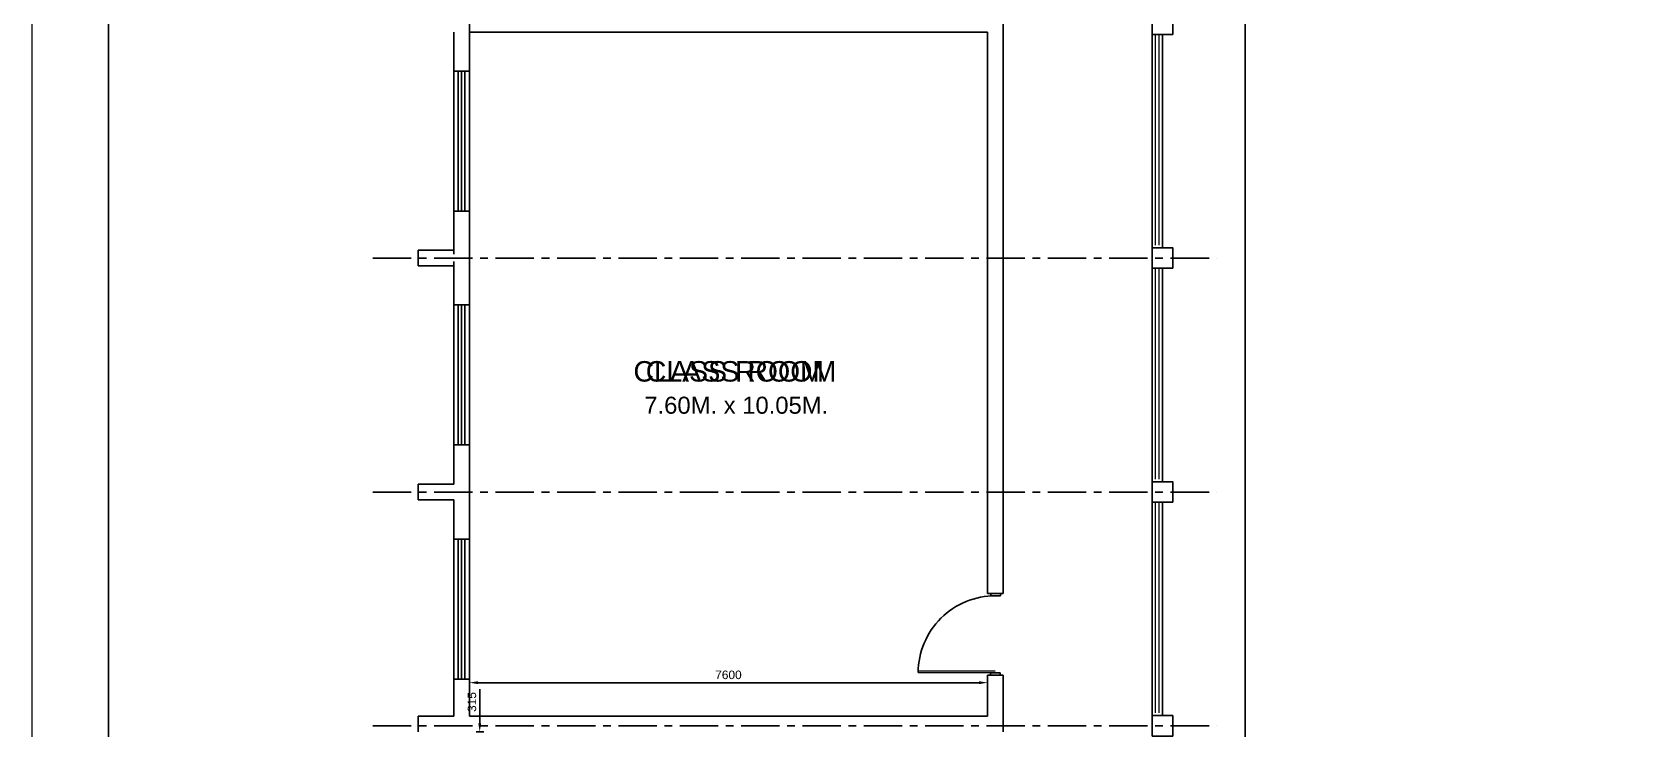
# Model space of a CAD drawing. Extents: x 348043 to 758301, y 133827 to 256568.
# Drawn here: x 529957 to 553522, y 151773 to 161983 of the extents above; entities that cross this region are included whole.
import ezdxf

# ---------------------------------------------------------------- set-up
doc = ezdxf.new("R2010")
doc.units = 0
doc.header["$LTSCALE"] = 900
doc.header["$MEASUREMENT"] = 0
doc.header["$PDMODE"] = 34
doc.linetypes.add('CENTER', pattern=[2, 1.25, -0.25, 0.25, -0.25])
doc.layers.get('DEFPOINTS').update_dxf_attribs({"color": 3, "linetype": 'CONTINUOUS'})
doc.layers.add('COL', color=6, linetype='CONTINUOUS', lineweight=25)
doc.layers.add('door', color=163, linetype='CONTINUOUS')
doc.layers.add('TEXT', color=2, linetype='CONTINUOUS')
doc.styles.add('ROMANS', font='arial.ttf')
doc.dimstyles.new('MSADIM', dxfattribs={"dimscale": 50, "dimtxt": 2.5, "dimasz": 2.5, "dimexe": 1.2, "dimexo": 1, "dimgap": 1, "dimtad": 1, "dimdec": 0, "dimzin": 1, "dimdsep": 46, "dimtxsty": 'ROMANS', "dimcen": 0, "dimclrd": 3, "dimclrt": 6, "dimadec": 0, "dimazin": 0, "dimtfac": 1, "dimtdec": 0, "dimtofl": 0, "dimtmove": 0, "dimatfit": 3, "dimfxl": 1, "dimtvp": 0.1, "dimtolj": 1, "dimtzin": 1, "dimarcsym": 0})

# ---------------------------------------------------------------- blocks, each defined once
blk = doc.blocks.new('*D30')
at = {"layer": 'DEFPOINTS', "color": 0, "lineweight": 50, "ltscale": 1.25}
for p in [(543969, 152450), (536369, 151958), (543969, 151958)]:
    blk.add_point(p, dxfattribs=at)
at = {"layer": 'door', "color": 0, "lineweight": -2, "ltscale": 1.25}
for p, q in [((536369, 152400), (536369, 152510)), ((543969, 152400), (543969, 152510))]:
    blk.add_line(p, q, dxfattribs=at)
at = {"layer": 'door', "color": 3, "lineweight": -2, "ltscale": 1.25}
blk.add_line((536494, 152450), (543844, 152450), dxfattribs=at)
at = {"layer": 'door', "color": 3, "lineweight": 50, "ltscale": 1.25}
for points in [[(536494, 152471), (536494, 152429), (536369, 152450)], [(543844, 152471), (543844, 152429), (543969, 152450)]]:
    blk.add_solid(points, dxfattribs=at)
at = {"layer": 'door', "color": 6, "lineweight": 50, "ltscale": 1.25, "insert": (540169, 152564), "char_height": 125, "attachment_point": 5, "style": 'ROMANS'}
blk.add_mtext('\\A1;7600', dxfattribs=at)
blk = doc.blocks.new('*D46')
at = {"layer": 'DEFPOINTS', "color": 0, "lineweight": 50, "ltscale": 1.25}
for p in [(536369, 151728), (536521, 151728), (536369, 151413)]:
    blk.add_point(p, dxfattribs=at)
at = {"layer": 'door', "color": 3, "lineweight": -2, "ltscale": 1.25}
for p, q in [((536521, 151853), (536521, 152355)), ((536521, 151288), (536521, 151163))]:
    blk.add_line(p, q, dxfattribs=at)
at = {"layer": 'door', "color": 0, "lineweight": -2, "ltscale": 1.25}
for p, q in [((536471, 151728), (536581, 151728)), ((536471, 151413), (536581, 151413))]:
    blk.add_line(p, q, dxfattribs=at)
at = {"layer": 'door', "color": 3, "lineweight": 50, "ltscale": 1.25}
for points in [[(536500, 151853), (536542, 151853), (536521, 151728)], [(536500, 151288), (536542, 151288), (536521, 151413)]]:
    blk.add_solid(points, dxfattribs=at)
at = {"layer": 'door', "color": 6, "lineweight": 5, "ltscale": 1.25, "insert": (536407, 152167), "char_height": 125, "attachment_point": 5, "rotation": 90, "style": 'ROMANS'}
blk.add_mtext('\\A1;315', dxfattribs=at)
blk = doc.blocks.new('*D59')
at = {"layer": 'DEFPOINTS', "color": 0, "lineweight": 50, "ltscale": 1.25}
for p in [(546684, 184403), (547747, 184403), (547755, 148283)]:
    blk.add_point(p, dxfattribs=at)
at = {"layer": 'door', "color": 0, "lineweight": -2, "ltscale": 1.25}
for p, q in [((547697, 184403), (547807, 184403)), ((547747, 148283), (547687, 148283))]:
    blk.add_line(p, q, dxfattribs=at)
at = {"layer": 'door', "color": 3, "lineweight": -2, "ltscale": 1.25}
blk.add_line((547747, 148408), (547747, 184278), dxfattribs=at)
at = {"layer": 'door', "color": 3, "lineweight": 50, "ltscale": 1.25}
for points in [[(547726, 184278), (547768, 184278), (547747, 184403)], [(547726, 148408), (547768, 148408), (547747, 148283)]]:
    blk.add_solid(points, dxfattribs=at)
at = {"layer": 'door', "color": 6, "lineweight": 50, "ltscale": 1.25, "insert": (547633, 166343), "char_height": 125, "attachment_point": 5, "rotation": 90, "style": 'ROMANS'}
blk.add_mtext('\\A1;36120', dxfattribs=at)
blk = doc.blocks.new('*D67')
at = {"layer": 'DEFPOINTS', "color": 0, "lineweight": 50, "ltscale": 1.25}
for p in [(531078, 179118), (531946, 179118), (531946, 148513)]:
    blk.add_point(p, dxfattribs=at)
at = {"layer": 'door', "color": 0, "lineweight": -2, "ltscale": 1.25}
for p, q in [((531128, 179118), (531018, 179118)), ((531128, 148513), (531018, 148513))]:
    blk.add_line(p, q, dxfattribs=at)
at = {"layer": 'door', "color": 3, "lineweight": -2, "ltscale": 1.25}
blk.add_line((531078, 148638), (531078, 178993), dxfattribs=at)
at = {"layer": 'door', "color": 3, "lineweight": 50, "ltscale": 1.25}
for points in [[(531058, 178993), (531099, 178993), (531078, 179118)], [(531058, 148638), (531099, 148638), (531078, 148513)]]:
    blk.add_solid(points, dxfattribs=at)
at = {"layer": 'door', "color": 6, "lineweight": 50, "ltscale": 1.25, "insert": (530964, 163816), "char_height": 125, "attachment_point": 5, "rotation": 90, "style": 'ROMANS'}
blk.add_mtext('\\A1;30605', dxfattribs=at)

msp = doc.modelspace()

# ---------------------------------------------------------------- linework, layer by layer
at = {"layer": 'COL'}
for points in [[(546684.2, 161948.4), (546384.2, 161948.4), (546384.2, 162248.4), (546684.2, 162248.4)], [(546684.2, 158523.4), (546384.2, 158523.4), (546384.2, 158823.4), (546684.2, 158823.4)], [(546684.2, 155093.4), (546384.2, 155093.4), (546384.2, 155393.4), (546684.2, 155393.4)], [(546684.2, 151668.4), (546384.2, 151668.4), (546384.2, 151968.4), (546684.2, 151968.4)]]:
    msp.add_lwpolyline(points, close=True, dxfattribs=at)
at = {"layer": 'door', "color": 3, "ltscale": 1.25}
for p, q in [((536369.2, 162785.9), (536369.2, 161410.9)), ((544199.2, 162813.4), (544199.2, 153758.4)), ((544199.2, 162213.4), (544199.2, 153758.4)), ((536139.2, 161983.4), (536139.2, 161410.9)), ((543969.2, 161983.4), (536369.2, 161983.4)), ((543969.2, 161983.4), (536369.2, 161983.4)), ((543969.2, 161983.4), (543969.2, 153758.4)), ((543969.2, 161983.4), (543969.2, 153758.4)), ((546384.2, 158823.4), (546384.2, 161948.4)), ((546534.2, 158823.4), (546534.2, 161948.4)), ((536139.2, 161410.9), (536369.2, 161410.9)), ((536139.2, 159360.9), (536139.2, 158728.4)), ((536139.2, 159360.9), (536369.2, 159360.9)), ((536369.2, 159360.9), (536369.2, 157985.9)), ((535619.2, 158788.4), (535619.2, 158558.4)), ((536139.2, 158788.4), (535619.2, 158788.4)), ((536139.2, 158623.6), (536139.2, 157985.9)), ((536139.2, 158558.4), (535619.2, 158558.4)), ((546384.2, 155393.4), (546384.2, 158518.4)), ((546534.2, 155393.4), (546534.2, 158518.4)), ((536139.2, 157985.9), (536369.2, 157985.9)), ((536139.2, 155935.9), (536139.2, 155358.4)), ((536139.2, 155935.9), (536369.2, 155935.9)), ((536369.2, 155935.9), (536369.2, 154550.9)), ((535619.2, 155358.4), (535619.2, 155128.4)), ((536139.2, 155358.4), (535619.2, 155358.4)), ((536139.2, 155128.4), (535619.2, 155128.4)), ((536139.2, 155128.4), (536139.2, 154550.9)), ((546384.2, 151968.4), (546384.2, 155093.4)), ((546534.2, 151968.4), (546534.2, 155093.4)), ((536139.2, 154550.9), (536369.2, 154550.9)), ((543969.2, 153758.4), (544199.2, 153758.4)), ((536139.2, 152500.9), (536139.2, 151958.4)), ((536139.2, 152500.9), (536369.2, 152500.9)), ((536369.2, 152500.9), (536369.2, 151958.4)), ((543969.2, 151958.4), (543969.2, 152558.4)), ((543969.2, 152558.4), (544199.2, 152558.4)), ((544199.2, 151728.4), (544199.2, 152558.4)), ((535619.2, 151958.4), (535619.2, 151728.4)), ((536139.2, 151958.4), (535619.2, 151958.4)), ((543969.2, 151958.4), (536369.2, 151958.4)), ((546384.2, 151968.4), (546384.2, 151728.4))]:
    msp.add_line(p, q, dxfattribs=at)
at = {"layer": 'door', "color": 5, "lineweight": 5, "ltscale": 1.25}
for p, q in [((546434.2, 158863.4), (546434.2, 161948.4)), ((546484.2, 158863.4), (546484.2, 161948.4)), ((546434.2, 155433.4), (546434.2, 158518.4)), ((546484.2, 155433.4), (546484.2, 158518.4)), ((546434.2, 152008.4), (546434.2, 155093.4)), ((546484.2, 152008.4), (546484.2, 155093.4))]:
    msp.add_line(p, q, dxfattribs=at)
at = {"layer": 'door', "color": 13, "ltscale": 1.25}
for p, q in [((536139.2, 159360.9), (536139.2, 161410.9)), ((536204.2, 159360.9), (536204.2, 161410.9)), ((536254.2, 159360.9), (536254.2, 161410.9)), ((536304.2, 159360.9), (536304.2, 161410.9)), ((536369.2, 159360.9), (536369.2, 161410.9)), ((536139.2, 157985.9), (536139.2, 155935.9)), ((536204.2, 157985.9), (536204.2, 155935.9)), ((536254.2, 157985.9), (536254.2, 155935.9)), ((536304.2, 157985.9), (536304.2, 155935.9)), ((536369.2, 157985.9), (536369.2, 155935.9)), ((536139.2, 152500.9), (536139.2, 154550.9)), ((536204.2, 152500.9), (536204.2, 154550.9)), ((536254.2, 152500.9), (536254.2, 154550.9)), ((536304.2, 152500.9), (536304.2, 154550.9)), ((536369.2, 152500.9), (536369.2, 154550.9)), ((544082, 152593.6), (542952.5, 152597.9)), ((544082.1, 152617.1), (542952.6, 152621.3))]:
    msp.add_line(p, q, dxfattribs=at)
at = {"layer": 'door', "linetype": 'CENTER', "ltscale": 0.5}
for p, q in [((534954.6, 158673.4), (547332.2, 158673.4)), ((534954.6, 155243.4), (547332.2, 155243.4)), ((534954.6, 151818.4), (547332.2, 151818.4))]:
    msp.add_line(p, q, dxfattribs=at)
at = {"layer": 'door', "color": 3, "lineweight": 5, "ltscale": 1.25}
msp.add_lwpolyline([(529956.6, 186893.9), (579792.7, 186893.9), (579792.7, 133827.1), (529956.6, 133827.1)], close=True, dxfattribs=at)
at = {"layer": 'door', "color": 13, "ltscale": 1.25}
for points in [[(544157.1, 153722.9), (544157.2, 153758.2), (544015.6, 153758.7), (544015.5, 153723.5)], [(544152.7, 152558.2), (544152.8, 152593.4), (544011.2, 152593.9), (544011.1, 152558.7)]]:
    msp.add_lwpolyline(points, close=True, dxfattribs=at)
msp.add_arc((544082, 152593.6), 1129.6, 89.78496, 179.78496, dxfattribs=at)

# ---------------------------------------------------------------- texts
at = {"layer": 'TEXT', "color": 4, "style": 'ROMANS'}
for s, height, p in [('CLASS ROOM', 300, (538775.5, 156862.5)), ('CLASS ROOM', 300, (538956.1, 156862.5)), ('7.60M. x 10.05M.', 250, (538934.8, 156391.1)), ('7.60M. x 10.05M.', 250, (538934.8, 156391.1))]:
    msp.add_text(s, height=height, dxfattribs=at).set_placement(p)

# ---------------------------------------------------------------- dimensions: what is measured, and where the dimension line sits
at = {"layer": 'door', "color": 1, "lineweight": 50, "ltscale": 1.25}
for base, p1, p2, picture, middle in [((547747.3, 184403.4), (547755, 148283.4), (546684.2, 184403.4), '*D59', (547633.4, 166343.4)), ((531078.4, 179118.4), (531946.3, 148513.4), (531946.3, 179118.4), '*D67', (530964.5, 163815.9))]:
    dim = msp.add_linear_dim(base=base, p1=p1, p2=p2, angle=90, dimstyle='MSADIM', override={"dimfxlon": 1}, dxfattribs=at)
    dim.commit()
    dim.dimension.update_dxf_attribs({"geometry": picture, "text_midpoint": middle})
dim = msp.add_linear_dim(base=(543969.2, 152450.3), p1=(536369.2, 151958.4), p2=(543969.2, 151958.4), dimstyle='MSADIM', override={"dimfxlon": 1}, dxfattribs=at)
dim.commit()
dim.dimension.update_dxf_attribs({"geometry": '*D30', "text_midpoint": (540169.2, 152564.1)})
at = {"layer": 'door', "color": 4, "lineweight": 5, "ltscale": 1.25}
dim = msp.add_linear_dim(base=(536521.1, 151728.4), p1=(536369.2, 151413.4), p2=(536369.2, 151728.4), angle=90, dimstyle='MSADIM', override={"dimfxlon": 1}, dxfattribs=at)
dim.commit()
dim.dimension.update_dxf_attribs({"geometry": '*D46', "text_midpoint": (536407.2, 152166.9)})

doc.saveas('drawing.dxf')
